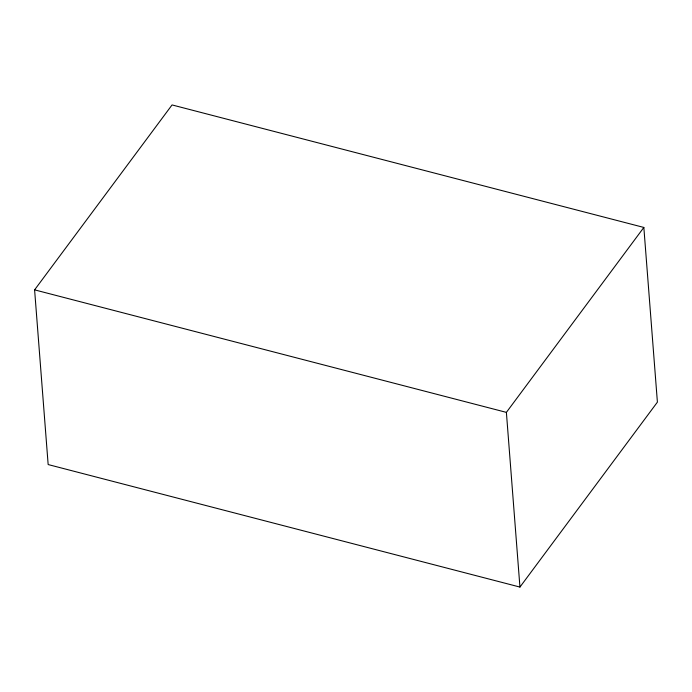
<?xml version="1.0" encoding="UTF-8"?>
<svg xmlns="http://www.w3.org/2000/svg" width="692" height="692" viewBox="0 0 692 692"><rect width="100%" height="100%" fill="white"/><g stroke="black" fill="none" stroke-linecap="round" stroke-linejoin="round"><path stroke-width="1.04" d="M34.6 289.862L172.057 104.933L643.845 227.443L657.4 402.138L519.943 587.067L48.155 464.557L34.6 289.862L506.388 412.371L643.845 227.443M506.388 412.371L519.943 587.067"/></g></svg>
